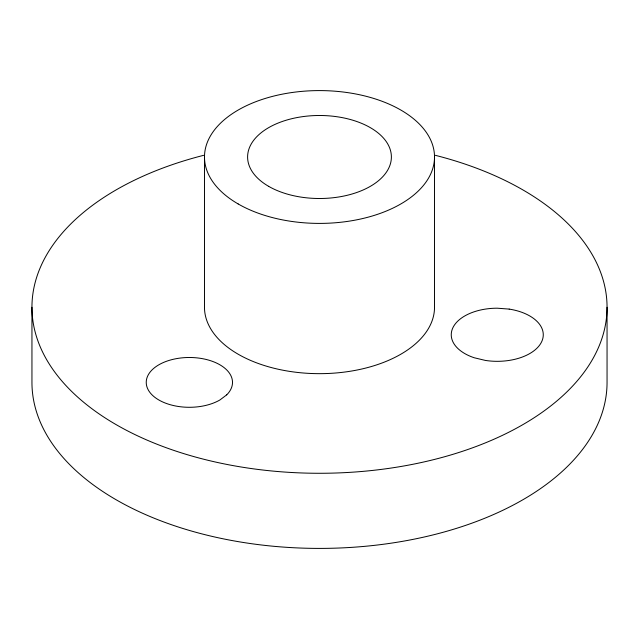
<?xml version="1.0" encoding="UTF-8"?>
<svg xmlns="http://www.w3.org/2000/svg" width="639" height="639" viewBox="0 0 639 639"><rect width="100%" height="100%" fill="white"/><g stroke="black" fill="none" stroke-linecap="round" stroke-linejoin="round"><path stroke-width="0.96" d="M607.05 307.263L607.05 382.394A287.55 166.012 0 0 1 319.5 548.406A287.55 166.012 0 0 1 31.95 382.394L31.95 307.263M434.52 157.002L434.52 307.263A115.02 66.408 0 0 1 319.5 373.663A115.02 66.408 0 0 1 204.48 307.263L204.48 157.002M435.343 155.317A287.55 166.012 0 0 1 546.345 409.287A287.55 166.012 0 0 1 92.655 409.287A287.55 166.012 0 0 1 203.657 155.317M226.725 394.846L219.872 399.998A43.133 24.905 0 0 1 148.839 390.908A43.133 24.905 0 0 1 193.13 357.584A43.133 24.905 0 0 1 226.725 394.846M509.171 309.1L497.262 308.198A46.008 26.566 0 0 0 452.819 327.887A46.008 26.566 0 0 0 474.258 357.768L485.352 360.42A46.008 26.566 0 0 0 541.704 341.633A46.008 26.566 0 0 0 509.171 309.1M268.668 186.348A71.888 41.503 0 0 0 388.935 167.737A71.888 41.503 0 0 0 300.897 116.905A71.888 41.503 0 0 0 268.668 186.348M238.171 203.953A115.02 66.408 0 0 0 430.598 174.183A115.02 66.408 0 0 0 289.731 92.855A115.02 66.408 0 0 0 238.171 203.953"/></g></svg>
